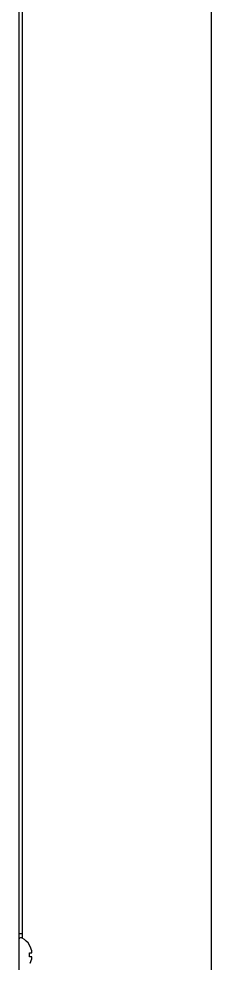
# Model space of a CAD drawing. Header units: millimetres. Extents: x -3169 to 1166, y -4146 to -91.
# Drawn here: x -1299 to -1253.9, y -2121.1 to -1899.2 of the extents above; entities that cross this region are included whole.
import ezdxf

# ---------------------------------------------------------------- set-up
doc = ezdxf.new("R2010")
doc.units = ezdxf.units.MM
doc.header["$LTSCALE"] = 23.1
doc.layers.get('0').update_dxf_attribs({"linetype": 'CONTINUOUS'})

msp = doc.modelspace()

# ---------------------------------------------------------------- linework, layer by layer
for p, q in [((-1253.92, -1478.33), (-1253.92, -2283.96)), ((-1299.02, -1491.96), (-1299.02, -2385.46)), ((-1298.22, -1497.76), (-1298.22, -2115.22)), ((-1299.02, -2114.16), (-1298.22, -2114.16)), ((-1298.42, -2115.16), (-1298.62, -2115.16)), ((-1296.57, -2116.86), (-1296.54, -2116.86)), ((-1296.57, -2118.66), (-1296.02, -2118.66)), ((-1296.02, -2119.66), (-1296.57, -2119.66))]:
    msp.add_line(p, q)
for centre, radius, start, end in [((-1298.62, -2115.56), 0.4, 90, 180), ((-1298.42, -2115.56), 0.4, 59.6988, 90), ((-1300.64, -2119.36), 4.8, 31.3727, 59.6988), ((-1300.62, -2119.35), 4.75, 28.9687, 31.5341), ((-1300.32, -2119.16), 3.79, 0.0089, 7.5987), ((-1300.62, -2119.35), 4.75, 28.0074, 28.9684), ((-1300.62, -2119.34), 4.75, 26.6813, 28.0074), ((-1300.61, -2119.34), 4.74, 25.5402, 26.6812), ((-1300.61, -2119.34), 4.74, 24.5722, 25.5402), ((-1300.61, -2119.34), 4.73, 23.3175, 24.5722), ((-1300.6, -2119.34), 4.73, 22.5474, 23.3174), ((-1300.59, -2119.33), 4.72, 21.0025, 22.5476), ((-1300.59, -2119.33), 4.72, 20.5181, 21.0023), ((-1300.58, -2119.33), 4.7, 18.4656, 20.5187), ((-1300.56, -2119.32), 4.68, 17.3773, 18.465), ((-1300.54, -2119.32), 4.67, 16.3949, 17.3772), ((-1300.51, -2119.31), 4.64, 14.3176, 16.3964), ((-1298.01, -2118.42), 2.01, 5.1401, 7.2744), ((-1298.01, -2118.41), 2.01, 352.7259, 354.7415), ((-1297.99, -2118.41), 1.98, 4.2856, 5.1372), ((-1297.97, -2118.41), 1.97, 3.0233, 4.286), ((-1297.96, -2118.41), 1.96, 1.9964, 3.0228), ((-1297.96, -2118.41), 1.95, 0.9261, 1.9964), ((-1297.96, -2118.41), 1.96, 357.6234, 358.8455), ((-1297.97, -2118.41), 1.96, 356.7841, 357.6235), ((-1297.98, -2118.41), 1.97, 355.3984, 356.7833), ((-1297.99, -2118.41), 1.98, 354.7442, 355.3991), ((-1297.96, -2118.41), 1.95, 359.8006, 0.9258), ((-1297.96, -2118.41), 1.95, 358.8459, 359.8005), ((-1300.32, -2119.16), 3.79, 352.4013, 359.9911), ((-1300.61, -2118.98), 4.74, 333.3188, 334.4598), ((-1300.61, -2118.98), 4.74, 334.4598, 335.4278), ((-1300.61, -2118.98), 4.73, 335.4278, 336.6825), ((-1300.6, -2118.99), 4.73, 336.6826, 337.4526), ((-1300.59, -2118.99), 4.72, 337.4524, 338.9975), ((-1300.59, -2118.99), 4.72, 338.9977, 339.4819), ((-1300.58, -2119), 4.7, 339.4813, 341.5344), ((-1300.56, -2119), 4.68, 341.535, 342.6227), ((-1300.54, -2119.01), 4.67, 342.6228, 343.6051), ((-1300.51, -2119.01), 4.64, 343.6036, 345.6824), ((-1298.01, -2119.92), 2.01, 5.2585, 7.2741), ((-1298.01, -2119.91), 2.01, 352.7256, 354.8598), ((-1297.99, -2119.91), 1.98, 4.6009, 5.2558), ((-1297.98, -2119.91), 1.97, 3.2167, 4.6016), ((-1297.97, -2119.91), 1.96, 2.3765, 3.2159), ((-1297.96, -2119.91), 1.95, 1.1545, 2.3767), ((-1297.96, -2119.91), 1.95, 358.0037, 359.0738), ((-1297.96, -2119.91), 1.96, 356.9771, 358.0037), ((-1297.97, -2119.91), 1.97, 355.714, 356.9766), ((-1297.99, -2119.91), 1.98, 354.8627, 355.7144), ((-1297.96, -2119.91), 1.95, 0.1995, 1.1541), ((-1297.95, -2119.91), 1.95, 359.0741, 0.1995)]:
    msp.add_arc(centre, radius, start, end)

doc.saveas('drawing.dxf')
